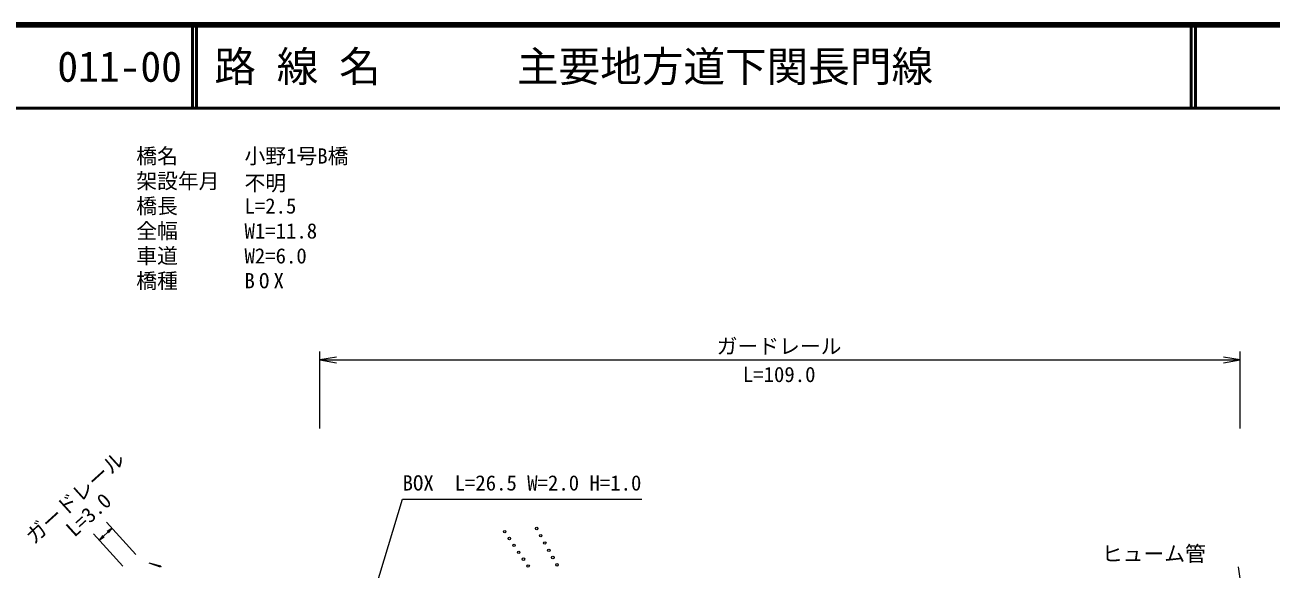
# Model space of a CAD drawing. Units: millimetres, scale not verified. Extents: x 40000 to 680000, y 20000 to 380000.
# Drawn here: x 157624 to 307337, y 314612 to 380000 of the extents above; entities that cross this region are included whole.
import ezdxf
from ezdxf.enums import TextEntityAlignment as Align

# ---------------------------------------------------------------- set-up
doc = ezdxf.new("R2010")
doc.units = ezdxf.units.MM
doc.header["$LTSCALE"] = 1000
for name, color, linetype, lineweight in [('M-BGD', 7, 'Continuous', 13), ('M-STR-HTXT', 7, 'Continuous', 13), ('M-TTL', 2, 'Continuous', 140), ('M-TTL-LINE', 7, 'Continuous', 50), ('M-WORK', 1, 'Continuous', 13)]:
    doc.layers.add(name, color=color, linetype=linetype, lineweight=lineweight)
doc.layers.add('M-TTL-TXT', color=7, linetype='Continuous')
doc.styles.add('ＭＳ ゴシック', font='')
doc.styles.get('ＭＳ ゴシック').set_extended_font_data('MS Gothic')

# ---------------------------------------------------------------- blocks, each defined once
blk = doc.blocks.new('open_arrow')
at = {"color": 0, "linetype": 'Continuous', "lineweight": -2}
blk.add_lwpolyline([(7.5, 1.25), (0, 0), (7.5, -1.25)], dxfattribs=at)

msp = doc.modelspace()

# ---------------------------------------------------------------- linework, layer by layer
at = {"layer": 'M-BGD'}
msp.add_line((303381, 314900), (303851, 311519), dxfattribs=at)
at = {"layer": 'M-STR-HTXT'}
for p, q in [((193073, 331504), (193073, 340745)), ((303641, 331504), (303641, 340745)), ((193073, 339745), (303641, 339745)), ((166544, 318106), (168093, 319511)), ((170939, 316374), (167422, 320252)), ((169390, 314969), (165873, 318847))]:
    msp.add_line(p, q, dxfattribs=at)
msp.add_lwpolyline([(193000, 290000), (203000, 323000), (231750, 323000)], dxfattribs=at)
at = {"layer": 'M-TTL'}
msp.add_line((680000, 380000), (40000, 380000), dxfattribs=at)
at = {"layer": 'M-TTL-LINE'}
for p, q in [((177750, 380000), (177750, 370000)), ((178250, 380000), (178250, 370000)), ((297750, 380000), (297750, 370000)), ((298250, 380000), (298250, 370000)), ((40000, 370000), (680000, 370000))]:
    msp.add_line(p, q, dxfattribs=at)
at = {"layer": 'M-WORK'}
for p, q in [((173915, 314890), (172570, 315329)), ((173937, 314957), (172570, 315329)), ((173893, 314822), (172570, 315329)), ((173937, 314957), (173893, 314822))]:
    msp.add_line(p, q, dxfattribs=at)
for centre in [(215261, 319113), (219105, 319492), (215824, 318287), (216387, 317460), (219591, 318619), (220078, 317745), (216950, 316634), (217513, 315807), (220565, 316872), (221052, 315998), (218076, 314981), (221539, 315125)]:
    msp.add_circle(centre, 150, dxfattribs=at)

# ---------------------------------------------------------------- block references
at = {"layer": 'M-STR-HTXT', "xscale": 267, "yscale": 267}
msp.add_blockref('open_arrow', (193073, 339745), dxfattribs=at)
at = {"layer": 'M-STR-HTXT'}
for p, xscale, yscale, rotation in [((303641, 339745), 267, 267, 180), ((168093, 319511), 93.3, 93.3, 222.2), ((166544, 318106), 93.3, 93.3, 42.2)]:
    msp.add_blockref('open_arrow', p, dxfattribs=dict(at, xscale=xscale, yscale=yscale, rotation=rotation))

# ---------------------------------------------------------------- texts
at = {"layer": 'M-STR-HTXT', "style": 'ＭＳ ゴシック'}
for s, p in [('橋名', (171000, 364250)), ('小野1号B橋', (184000, 364250)), ('架設年月', (171000, 361250)), ('不明', (184000, 361000)), ('橋長', (171000, 358250)), ('L=2.5', (184000, 358250)), ('全幅', (171000, 355250)), ('W1=11.8', (184000, 355250)), ('車道', (171000, 352250)), ('W2=6.0', (184000, 352250)), ('橋種', (171000, 349250))]:
    msp.add_text(s, height=1833, dxfattribs=at).set_placement(p, align=Align.MIDDLE_LEFT)
msp.add_text('ガードレール', height=1833, dxfattribs=at).set_placement((248225, 341395), align=Align.MIDDLE_CENTER)
msp.add_text('L=109.0', height=1833, dxfattribs=at).set_placement((248239, 336533), align=Align.BOTTOM_CENTER)
msp.add_text('ガードレール', height=1833, rotation=42.204, dxfattribs=at).set_placement((163640, 323220), align=Align.MIDDLE_CENTER)
for s, p in [('BOX\u3000L=26.5 W=2.0 H=1.0', (203000, 323500)), ('ヒューム管', (287000, 315000))]:
    msp.add_text(s, height=1833, dxfattribs=at).set_placement(p, align=Align.BOTTOM_LEFT)
msp.add_text('L=3.0', height=1833, rotation=42.204, dxfattribs=at).set_placement((166253, 320050), align=Align.BOTTOM_CENTER)
at = {"layer": 'M-STR-HTXT', "insert": (184000, 349250), "char_height": 1833, "attachment_point": 4, "style": 'ＭＳ ゴシック'}
msp.add_mtext('\\T1.4;BOX', dxfattribs=at)
at = {"layer": 'M-TTL-TXT', "style": 'ＭＳ ゴシック'}
for s, p in [('路 線 名', (180380, 375000)), ('主要地方道下関長門線', (216734, 375000)), ('011-00', (161521, 375000))]:
    msp.add_text(s, height=3666, dxfattribs=at).set_placement(p, align=Align.MIDDLE_LEFT)

doc.saveas('drawing.dxf')
